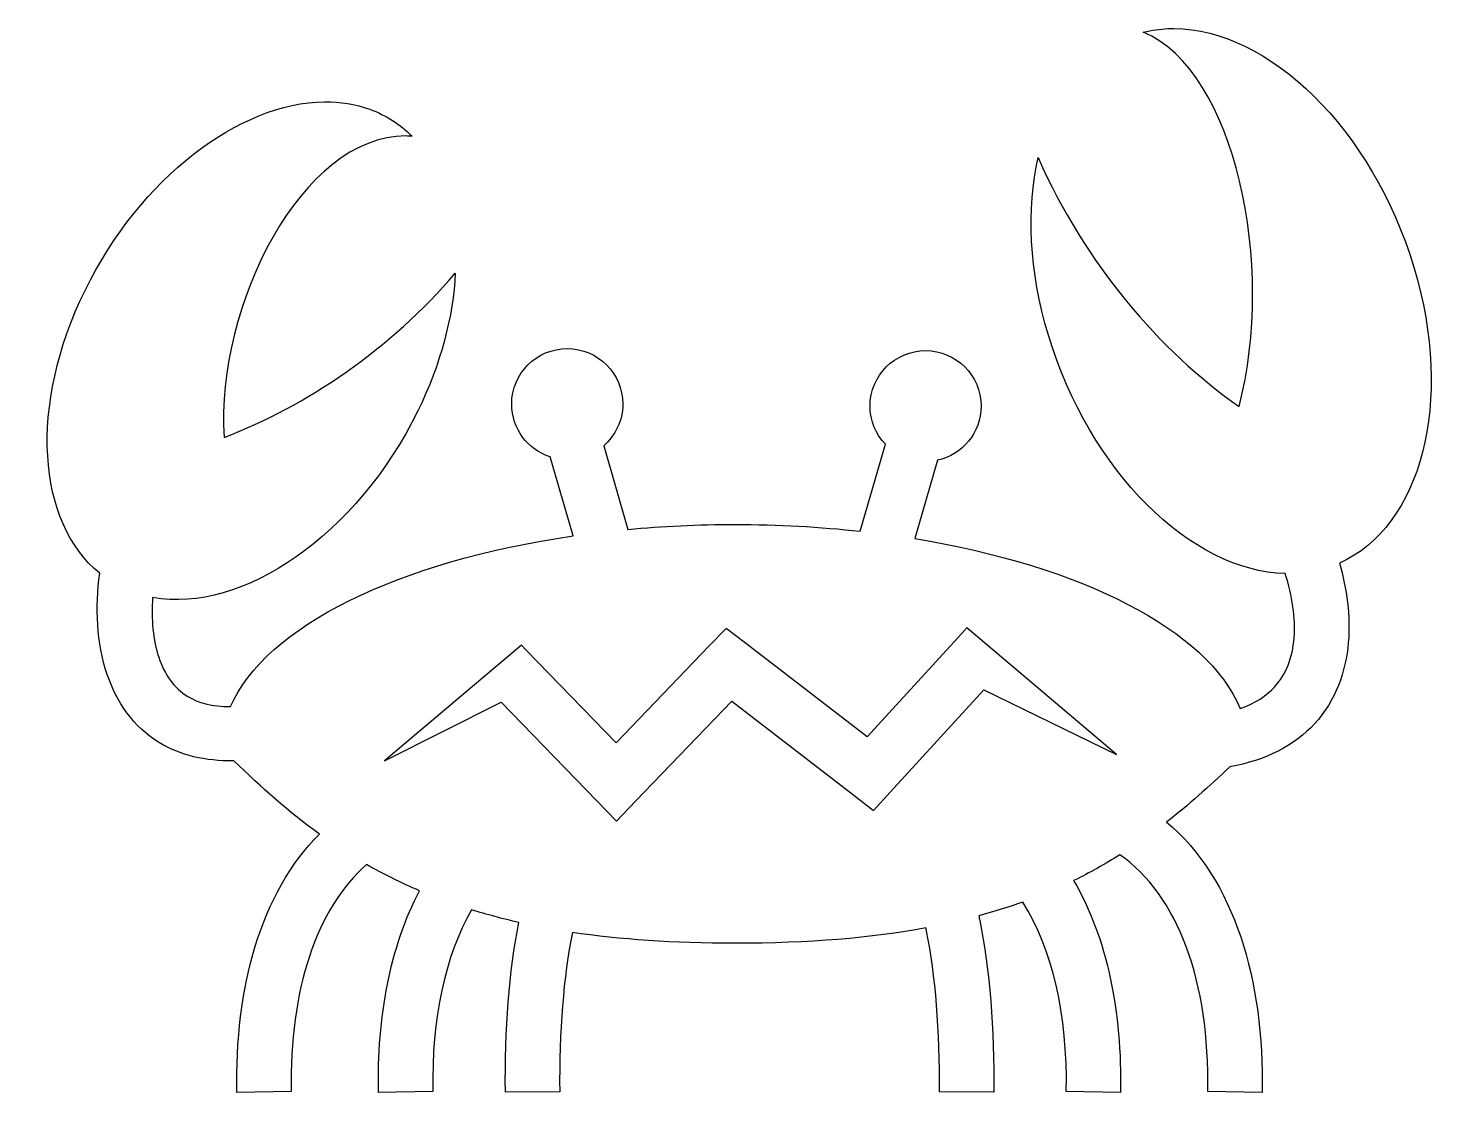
# Model space of a CAD drawing. Header units: centimetres. Extents: x -10.3 to 10.4, y -7.3 to 8.1.
import ezdxf

# ---------------------------------------------------------------- set-up
doc = ezdxf.new("R2010")
doc.units = ezdxf.units.CM
doc.header["$MEASUREMENT"] = 0
doc.layers.add('Layer 1', color=7, linetype='Continuous')

msp = doc.modelspace()

# ---------------------------------------------------------------- linework, layer by layer
at = {"layer": 'Layer 1'}
for points, knots in [([(6.33047, 8.11733), (6.21366, 8.11758), (6.09825, 8.107), (5.98385, 8.0857), (5.98385, 8.0857), (5.95138, 8.07967), (5.91933, 8.07233), (5.88771, 8.06462), (5.88771, 8.06462), (7.22545, 7.50404), (7.80985, 4.67516), (7.27664, 2.63549), (7.27664, 2.63549), (6.12782, 3.43668), (5.04891, 4.70067), (4.36178, 6.24482), (4.36178, 6.24482), (4.19581, 5.50254), (4.23157, 4.60406), (4.51198, 3.66992), (4.51198, 3.66992), (5.10486, 1.69477), (6.58091, 0.24504), (7.94606, 0.21088), (7.94606, 0.21088), (8.04781, -0.11002), (8.09871, -0.43754), (8.07518, -0.72078), (8.07518, -0.72078), (8.05098, -1.01216), (7.96006, -1.2507), (7.79055, -1.43498), (7.79055, -1.43498), (7.67518, -1.56043), (7.51827, -1.66859), (7.29242, -1.7447), (7.29242, -1.7447), (6.82199, -0.60785), (4.9973, 0.3225), (2.57488, 0.71816), (2.57488, 0.71816), (2.57488, 0.71816), (2.90303, 1.85417), (2.90303, 1.85417), (2.90303, 1.85417), (3.26525, 1.93252), (3.53681, 2.2538), (3.53681, 2.63951), (3.53681, 2.63951), (3.53681, 3.08413), (3.17627, 3.44467), (2.7317, 3.44467), (2.7317, 3.44467), (2.28713, 3.44467), (1.92663, 3.08413), (1.92663, 2.63951), (1.92663, 2.63951), (1.92663, 2.42458), (2.01202, 2.23014), (2.14928, 2.08606), (2.14928, 2.08606), (2.14928, 2.08606), (1.78427, 0.82494), (1.78427, 0.82494), (1.78427, 0.82494), (1.20277, 0.88861), (0.59522, 0.92374), (-0.03157, 0.92374), (-0.03157, 0.92374), (-0.56373, 0.92374), (-1.08332, 0.89895), (-1.5839, 0.8526), (-1.5839, 0.8526), (-1.5839, 0.8526), (-1.9344, 2.06493), (-1.9344, 2.06493), (-1.9344, 2.06493), (-1.76501, 2.21252), (-1.65765, 2.42876), (-1.65765, 2.67105), (-1.65765, 2.67105), (-1.65765, 3.11567), (-2.01819, 3.47486), (-2.46281, 3.47486), (-2.46281, 3.47486), (-2.90743, 3.47486), (-3.26797, 3.11567), (-3.26797, 2.67105), (-3.26797, 2.67105), (-3.26797, 2.31228), (-3.03352, 2.00817), (-2.70924, 1.9041), (-2.70924, 1.9041), (-2.70924, 1.9041), (-2.37717, 0.75768), (-2.37717, 0.75768), (-2.37717, 0.75768), (-4.90948, 0.39057), (-6.83837, -0.55345), (-7.34371, -1.71842), (-7.34371, -1.71842), (-7.61831, -1.72243), (-7.81536, -1.66137), (-7.96442, -1.57083), (-7.96442, -1.57083), (-8.16219, -1.45065), (-8.29797, -1.26258), (-8.3861, -1.0003), (-8.3861, -1.0003), (-8.46824, -0.75573), (-8.4946, -0.45072), (-8.4744, -0.13447), (-8.4744, -0.13447), (-7.17394, -0.3758), (-5.51147, 0.76877), (-4.6291, 2.56955), (-4.6291, 2.56955), (-4.29327, 3.25507), (-4.11617, 3.94351), (-4.08623, 4.56856), (-4.08623, 4.56856), (-5.02729, 3.46494), (-6.24321, 2.64233), (-7.43858, 2.18607), (-7.43858, 2.18607), (-7.55581, 4.11053), (-6.3027, 6.56669), (-4.80182, 6.55834), (-4.80182, 6.55834), (-4.77213, 6.55821), (-4.74194, 6.55653), (-4.71217, 6.55442), (-4.71217, 6.55442), (-4.8835, 6.72596), (-5.08873, 6.85963), (-5.32626, 6.94582), (-5.32626, 6.94582), (-5.5344, 7.0213), (-5.75452, 7.05588), (-5.98248, 7.05377), (-5.98248, 7.05377), (-7.21336, 7.04264), (-8.65399, 5.95108), (-9.45345, 4.31947), (-9.45345, 4.31947), (-10.2729, 2.647), (-10.14998, 0.95417), (-9.23995, 0.21471), (-9.23995, 0.21471), (-9.31003, -0.28005), (-9.28718, -0.78973), (-9.13187, -1.25189), (-9.13187, -1.25189), (-8.99904, -1.64743), (-8.75329, -2.01315), (-8.37285, -2.24423), (-8.37285, -2.24423), (-8.07628, -2.42429), (-7.71149, -2.51411), (-7.29495, -2.50377), (-7.29495, -2.50377), (-6.89849, -2.89058), (-6.49705, -3.24829), (-6.05627, -3.56725), (-6.05627, -3.56725), (-6.90859, -4.42022), (-7.28114, -5.80299), (-7.25289, -7.31614), (-7.25289, -7.31614), (-7.25289, -7.31614), (-6.46485, -7.30033), (-6.46485, -7.30033), (-6.46485, -7.30033), (-6.49217, -5.83444), (-6.09959, -4.6429), (-5.37114, -4.00996), (-5.37114, -4.00996), (-5.12994, -4.14802), (-4.87499, -4.27486), (-4.60284, -4.39074), (-4.60284, -4.39074), (-5.03097, -5.19754), (-5.22018, -6.22252), (-5.19981, -7.31614), (-5.19981, -7.31614), (-5.19981, -7.31614), (-4.41182, -7.30033), (-4.41182, -7.30033), (-4.41182, -7.30033), (-4.43147, -6.24487), (-4.23345, -5.33134), (-3.84913, -4.6661), (-3.84913, -4.6661), (-3.63184, -4.73357), (-3.40392, -4.79513), (-3.1639, -4.84932), (-3.1639, -4.84932), (-3.30516, -5.56048), (-3.36854, -6.40262), (-3.36028, -7.31218), (-3.36028, -7.31218), (-3.36028, -7.31218), (-2.57225, -7.30434), (-2.57225, -7.30434), (-2.57225, -7.30434), (-2.58014, -6.43197), (-2.5168, -5.63331), (-2.38907, -4.99425), (-2.38907, -4.99425), (-1.70161, -5.09731), (-0.92407, -5.15238), (-0.03163, -5.15238), (-0.03163, -5.15238), (1.04564, -5.15238), (1.95195, -5.07403), (2.73564, -4.92838), (2.73564, -4.92838), (2.7391, -4.94466), (2.74281, -4.96064), (2.74618, -4.97713), (2.74618, -4.97713), (2.87618, -5.61893), (2.93994, -6.42433), (2.93197, -7.30438), (2.93197, -7.30438), (2.93197, -7.30438), (3.72009, -7.31222), (3.72009, -7.31222), (3.72009, -7.31222), (3.7284, -6.39034), (3.66367, -5.5375), (3.5184, -4.82035), (3.5184, -4.82035), (3.51385, -4.79771), (3.5087, -4.77557), (3.50394, -4.75318), (3.50394, -4.75318), (3.726, -4.69288), (3.93857, -4.62684), (4.14042, -4.55415), (4.14042, -4.55415), (4.56948, -5.22702), (4.79242, -6.18394), (4.77159, -7.30034), (4.77159, -7.30034), (4.77159, -7.30034), (5.55828, -7.31615), (5.55828, -7.31615), (5.55828, -7.31615), (5.57995, -6.15417), (5.36473, -5.06936), (4.87832, -4.24185), (4.87832, -4.24185), (5.11421, -4.12673), (5.33736, -4.00255), (5.55039, -3.86892), (5.55039, -3.86892), (6.39417, -4.45404), (6.85287, -5.71756), (6.82336, -7.30034), (6.82336, -7.30034), (6.82336, -7.30034), (7.61135, -7.31615), (7.61135, -7.31615), (7.61135, -7.31615), (7.64163, -5.69542), (7.21253, -4.2241), (6.22639, -3.39326), (6.22639, -3.39326), (6.5429, -3.14616), (6.84364, -2.87822), (7.14093, -2.59207), (7.14093, -2.59207), (7.66508, -2.49888), (8.08233, -2.28184), (8.37038, -1.9687), (8.37038, -1.9687), (8.67715, -1.63528), (8.82529, -1.21191), (8.86058, -0.78673), (8.86058, -0.78673), (8.89242, -0.40321), (8.84047, -0.0121), (8.73142, 0.36235), (8.73142, 0.36235), (9.91499, 0.88831), (10.39958, 2.69508), (9.81067, 4.65695), (9.81067, 4.65695), (9.21117, 6.65411), (7.7083, 8.11455), (6.33051, 8.11733), (6.33051, 8.11733), (6.33051, 8.11733), (6.33047, 8.11733), (6.33047, 8.11733)], [0, 0, 0, 0, 0.01333333, 0.01333333, 0.01333333, 0.01333333, 0.02666667, 0.02666667, 0.02666667, 0.02666667, 0.04, 0.04, 0.04, 0.04, 0.05333333, 0.05333333, 0.05333333, 0.05333333, 0.06666667, 0.06666667, 0.06666667, 0.06666667, 0.08, 0.08, 0.08, 0.08, 0.09333333, 0.09333333, 0.09333333, 0.09333333, 0.10666667, 0.10666667, 0.10666667, 0.10666667, 0.12, 0.12, 0.12, 0.12, 0.13333333, 0.13333333, 0.13333333, 0.13333333, 0.14666667, 0.14666667, 0.14666667, 0.14666667, 0.16, 0.16, 0.16, 0.16, 0.17333333, 0.17333333, 0.17333333, 0.17333333, 0.18666667, 0.18666667, 0.18666667, 0.18666667, 0.2, 0.2, 0.2, 0.2, 0.21333333, 0.21333333, 0.21333333, 0.21333333, 0.22666667, 0.22666667, 0.22666667, 0.22666667, 0.24, 0.24, 0.24, 0.24, 0.25333333, 0.25333333, 0.25333333, 0.25333333, 0.26666667, 0.26666667, 0.26666667, 0.26666667, 0.28, 0.28, 0.28, 0.28, 0.29333333, 0.29333333, 0.29333333, 0.29333333, 0.30666667, 0.30666667, 0.30666667, 0.30666667, 0.32, 0.32, 0.32, 0.32, 0.33333333, 0.33333333, 0.33333333, 0.33333333, 0.34666667, 0.34666667, 0.34666667, 0.34666667, 0.36, 0.36, 0.36, 0.36, 0.37333333, 0.37333333, 0.37333333, 0.37333333, 0.38666667, 0.38666667, 0.38666667, 0.38666667, 0.4, 0.4, 0.4, 0.4, 0.41333333, 0.41333333, 0.41333333, 0.41333333, 0.42666667, 0.42666667, 0.42666667, 0.42666667, 0.44, 0.44, 0.44, 0.44, 0.45333333, 0.45333333, 0.45333333, 0.45333333, 0.46666667, 0.46666667, 0.46666667, 0.46666667, 0.48, 0.48, 0.48, 0.48, 0.49333333, 0.49333333, 0.49333333, 0.49333333, 0.50666667, 0.50666667, 0.50666667, 0.50666667, 0.52, 0.52, 0.52, 0.52, 0.53333333, 0.53333333, 0.53333333, 0.53333333, 0.54666667, 0.54666667, 0.54666667, 0.54666667, 0.56, 0.56, 0.56, 0.56, 0.57333333, 0.57333333, 0.57333333, 0.57333333, 0.58666667, 0.58666667, 0.58666667, 0.58666667, 0.6, 0.6, 0.6, 0.6, 0.61333333, 0.61333333, 0.61333333, 0.61333333, 0.62666667, 0.62666667, 0.62666667, 0.62666667, 0.64, 0.64, 0.64, 0.64, 0.65333333, 0.65333333, 0.65333333, 0.65333333, 0.66666667, 0.66666667, 0.66666667, 0.66666667, 0.68, 0.68, 0.68, 0.68, 0.69333333, 0.69333333, 0.69333333, 0.69333333, 0.70666667, 0.70666667, 0.70666667, 0.70666667, 0.72, 0.72, 0.72, 0.72, 0.73333333, 0.73333333, 0.73333333, 0.73333333, 0.74666667, 0.74666667, 0.74666667, 0.74666667, 0.76, 0.76, 0.76, 0.76, 0.77333333, 0.77333333, 0.77333333, 0.77333333, 0.78666667, 0.78666667, 0.78666667, 0.78666667, 0.8, 0.8, 0.8, 0.8, 0.81333333, 0.81333333, 0.81333333, 0.81333333, 0.82666667, 0.82666667, 0.82666667, 0.82666667, 0.84, 0.84, 0.84, 0.84, 0.85333333, 0.85333333, 0.85333333, 0.85333333, 0.86666667, 0.86666667, 0.86666667, 0.86666667, 0.88, 0.88, 0.88, 0.88, 0.89333333, 0.89333333, 0.89333333, 0.89333333, 0.90666667, 0.90666667, 0.90666667, 0.90666667, 0.92, 0.92, 0.92, 0.92, 0.93333333, 0.93333333, 0.93333333, 0.93333333, 0.94666667, 0.94666667, 0.94666667, 0.94666667, 0.96, 0.96, 0.96, 0.96, 0.97333333, 0.97333333, 0.97333333, 0.97333333, 1, 1, 1, 1]), ([(3.32861, -0.5772), (3.32861, -0.5772), (5.50161, -2.41277), (5.50161, -2.41277), (5.50161, -2.41277), (5.50161, -2.41277), (3.57765, -1.47327), (3.57765, -1.47327), (3.57765, -1.47327), (3.57765, -1.47327), (2.2217, -2.95703), (2.2217, -2.95703), (2.2217, -2.95703), (2.2217, -2.95703), (1.97788, -3.22454), (1.97788, -3.22454), (1.97788, -3.22454), (1.97788, -3.22454), (1.69063, -3.00316), (1.69063, -3.00316), (1.69063, -3.00316), (1.69063, -3.00316), (-0.07916, -1.64054), (-0.07916, -1.64054), (-0.07916, -1.64054), (-0.07916, -1.64054), (-1.4667, -3.08606), (-1.4667, -3.08606), (-1.4667, -3.08606), (-1.4667, -3.08606), (-1.7488, -3.38132), (-1.7488, -3.38132), (-1.7488, -3.38132), (-1.7488, -3.38132), (-2.03343, -3.08741), (-2.03343, -3.08741), (-2.03343, -3.08741), (-2.03343, -3.08741), (-3.42097, -1.65505), (-3.42097, -1.65505), (-3.42097, -1.65505), (-3.42097, -1.65505), (-5.11035, -2.50368), (-5.11035, -2.50368), (-5.11035, -2.50368), (-5.11035, -2.50368), (-3.12711, -0.8275), (-3.12711, -0.8275), (-3.12711, -0.8275), (-3.12711, -0.8275), (-3.05728, -0.89868), (-3.05728, -0.89868), (-3.05728, -0.89868), (-3.05728, -0.89868), (-1.75269, -2.2454), (-1.75269, -2.2454), (-1.75269, -2.2454), (-1.75269, -2.2454), (-0.40331, -0.83935), (-0.40331, -0.83935), (-0.40331, -0.83935), (-0.40331, -0.83935), (-0.15823, -0.58373), (-0.15823, -0.58373), (-0.15823, -0.58373), (-0.15823, -0.58373), (0.12113, -0.79984), (0.12113, -0.79984), (0.12113, -0.79984), (0.12113, -0.79984), (1.8843, -2.15837), (1.8843, -2.15837), (1.8843, -2.15837), (1.8843, -2.15837), (3.19412, -0.72466), (3.19412, -0.72466), (3.19412, -0.72466), (3.19412, -0.72466), (3.32855, -0.57707), (3.32855, -0.57707), (3.32855, -0.57707), (3.32855, -0.57707), (3.32861, -0.5772), (3.32861, -0.5772)], [0, 0, 0, 0, 0.04545455, 0.04545455, 0.04545455, 0.04545455, 0.09090909, 0.09090909, 0.09090909, 0.09090909, 0.13636364, 0.13636364, 0.13636364, 0.13636364, 0.18181818, 0.18181818, 0.18181818, 0.18181818, 0.22727273, 0.22727273, 0.22727273, 0.22727273, 0.27272727, 0.27272727, 0.27272727, 0.27272727, 0.31818182, 0.31818182, 0.31818182, 0.31818182, 0.36363636, 0.36363636, 0.36363636, 0.36363636, 0.40909091, 0.40909091, 0.40909091, 0.40909091, 0.45454545, 0.45454545, 0.45454545, 0.45454545, 0.5, 0.5, 0.5, 0.5, 0.54545455, 0.54545455, 0.54545455, 0.54545455, 0.59090909, 0.59090909, 0.59090909, 0.59090909, 0.63636364, 0.63636364, 0.63636364, 0.63636364, 0.68181818, 0.68181818, 0.68181818, 0.68181818, 0.72727273, 0.72727273, 0.72727273, 0.72727273, 0.77272727, 0.77272727, 0.77272727, 0.77272727, 0.81818182, 0.81818182, 0.81818182, 0.81818182, 0.86363636, 0.86363636, 0.86363636, 0.86363636, 0.90909091, 0.90909091, 0.90909091, 0.90909091, 1, 1, 1, 1])]:
    msp.add_open_spline(points, degree=3, knots=knots, dxfattribs=at)

doc.saveas('drawing.dxf')
